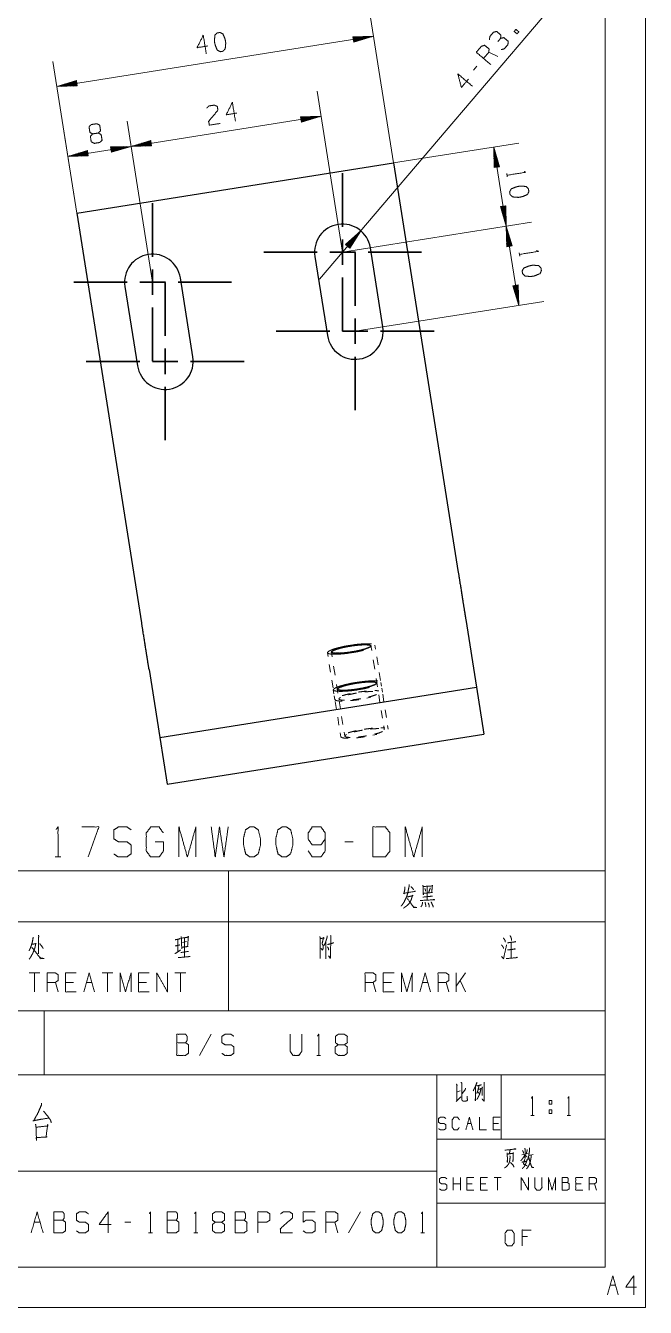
# Model space of a CAD drawing. Header units: millimetres. Extents: x 0 to 210, y 0 to 681.
# Drawn here: x 132.7 to 210, y 0 to 160 of the extents above; entities that cross this region are included whole.
import ezdxf

# ---------------------------------------------------------------- set-up
doc = ezdxf.new("R2010")
doc.units = ezdxf.units.MM
doc.layers.add('1', color=7, linetype='Continuous', true_color=0xffffff)

msp = doc.modelspace()

# ---------------------------------------------------------------- linework, layer by layer
at = {"layer": '1', "color": 132, "linetype": 'Continuous', "lineweight": 18}
for p, q in [((210, 0), (210, 297)), ((205, 5), (205, 292)), ((25, 37), (205, 37)), ((135, 37), (135, 29)), ((25, 29), (205, 29)), ((184, 29), (184, 5)), ((192, 29), (192, 21)), ((184, 21), (205, 21)), ((75, 17), (184, 17)), ((184, 13), (205, 13)), ((25, 5), (205, 5)), ((25, 5), (205, 5)), ((0, 0), (210, 0))]:
    msp.add_line(p, q, dxfattribs=at)
at = {"layer": '1', "color": 13, "linetype": 'Continuous', "lineweight": 18}
for p, q in [((178.57, 142.82), (175.57, 161.762)), ((169.356, 128.314), (197.137, 160.937)), ((136.559, 152.369), (176.066, 158.626)), ((176.066, 158.626), (173.505, 158.559)), ((173.505, 158.559), (173.61, 157.898)), ((173.506, 158.555), (173.537, 158.56)), ((173.506, 158.555), (173.537, 158.56)), ((173.514, 158.505), (173.926, 158.57)), ((173.522, 158.454), (174.316, 158.58)), ((173.53, 158.404), (174.705, 158.59)), ((173.538, 158.354), (175.094, 158.6)), ((173.546, 158.304), (175.483, 158.611)), ((173.554, 158.254), (175.872, 158.621)), ((173.562, 158.203), (175.88, 158.571)), ((173.57, 158.153), (175.507, 158.46)), ((173.61, 157.898), (176.066, 158.626)), ((173.577, 158.103), (175.133, 158.35)), ((173.585, 158.053), (174.76, 158.239)), ((173.593, 158.003), (174.387, 158.128)), ((173.601, 157.953), (174.014, 158.018)), ((173.609, 157.902), (173.641, 157.907)), ((173.609, 157.902), (173.641, 157.907)), ((139.062, 136.563), (136.062, 155.504)), ((139.015, 153.096), (136.559, 152.369)), ((136.559, 152.369), (139.12, 152.436)), ((139.064, 152.791), (136.745, 152.424)), ((139.072, 152.741), (136.753, 152.374)), ((139.056, 152.841), (137.119, 152.534)), ((139.079, 152.691), (137.142, 152.384)), ((139.048, 152.891), (137.492, 152.645)), ((139.087, 152.64), (137.531, 152.394)), ((139.04, 152.941), (137.865, 152.755)), ((139.095, 152.59), (137.921, 152.404)), ((139.032, 152.992), (138.238, 152.866)), ((139.103, 152.54), (138.31, 152.414)), ((139.024, 153.042), (138.611, 152.976)), ((139.111, 152.49), (138.699, 152.425)), ((139.016, 153.092), (138.984, 153.087)), ((139.016, 153.092), (138.984, 153.087)), ((139.12, 152.436), (139.015, 153.096)), ((139.119, 152.44), (139.088, 152.435)), ((139.119, 152.44), (139.088, 152.435)), ((172.233, 131.692), (169.051, 151.779)), ((148.528, 127.938), (145.347, 148.025)), ((148.528, 127.938), (145.347, 148.025)), ((145.843, 144.889), (169.548, 148.643)), ((169.548, 148.643), (166.987, 148.576)), ((166.987, 148.572), (167.019, 148.577)), ((166.987, 148.572), (167.019, 148.577)), ((166.987, 148.576), (167.091, 147.915)), ((166.995, 148.522), (167.408, 148.587)), ((167.003, 148.472), (167.797, 148.597)), ((167.011, 148.421), (168.186, 148.607)), ((167.019, 148.371), (168.575, 148.618)), ((167.027, 148.321), (168.964, 148.628)), ((167.035, 148.271), (169.353, 148.638)), ((167.043, 148.221), (169.361, 148.588)), ((167.051, 148.17), (168.988, 148.477)), ((167.059, 148.12), (168.615, 148.367)), ((167.067, 148.07), (168.242, 148.256)), ((167.075, 148.02), (167.868, 148.146)), ((167.083, 147.97), (167.495, 148.035)), ((167.091, 147.915), (169.548, 148.643)), ((167.091, 147.92), (167.122, 147.925)), ((167.091, 147.92), (167.122, 147.925)), ((139.062, 136.563), (137.445, 146.773)), ((148.3, 145.616), (145.843, 144.889)), ((148.3, 145.612), (148.269, 145.607)), ((148.3, 145.612), (148.269, 145.607)), ((148.404, 144.956), (148.3, 145.616)), ((145.843, 144.889), (137.942, 143.637)), ((140.398, 144.365), (137.942, 143.637)), ((140.446, 144.06), (138.128, 143.692)), ((140.454, 144.009), (138.136, 143.642)), ((140.439, 144.11), (138.501, 143.803)), ((140.431, 144.16), (138.875, 143.914)), ((140.423, 144.21), (139.248, 144.024)), ((140.415, 144.26), (139.621, 144.135)), ((140.407, 144.31), (139.994, 144.245)), ((140.399, 144.361), (140.367, 144.356)), ((140.399, 144.361), (140.367, 144.356)), ((140.503, 143.704), (140.398, 144.365)), ((145.843, 144.889), (143.282, 144.822)), ((143.282, 144.822), (143.387, 144.161)), ((143.283, 144.817), (143.314, 144.822)), ((143.283, 144.817), (143.314, 144.822)), ((143.291, 144.767), (143.703, 144.833)), ((143.299, 144.717), (144.092, 144.843)), ((143.307, 144.667), (144.482, 144.853)), ((143.315, 144.617), (144.871, 144.863)), ((143.323, 144.567), (145.26, 144.873)), ((143.331, 144.516), (145.649, 144.884)), ((143.338, 144.466), (145.657, 144.833)), ((143.346, 144.416), (145.283, 144.723)), ((143.354, 144.366), (144.91, 144.612)), ((143.362, 144.316), (144.537, 144.502)), ((143.37, 144.266), (144.164, 144.391)), ((143.378, 144.215), (143.791, 144.281)), ((143.386, 144.165), (143.418, 144.17)), ((143.386, 144.165), (143.418, 144.17)), ((143.387, 144.161), (145.843, 144.889)), ((145.843, 144.889), (148.404, 144.956)), ((148.348, 145.311), (146.03, 144.944)), ((148.356, 145.261), (146.038, 144.894)), ((148.34, 145.361), (146.403, 145.054)), ((148.364, 145.211), (146.427, 144.904)), ((148.332, 145.411), (146.776, 145.165)), ((148.372, 145.161), (146.816, 144.914)), ((148.324, 145.462), (147.149, 145.276)), ((148.38, 145.11), (147.205, 144.924)), ((148.316, 145.512), (147.522, 145.386)), ((148.388, 145.06), (147.594, 144.934)), ((148.308, 145.562), (147.896, 145.497)), ((148.396, 145.01), (147.983, 144.945)), ((148.404, 144.96), (148.372, 144.955)), ((148.404, 144.96), (148.372, 144.955)), ((178.57, 142.82), (194.213, 145.298)), ((191.804, 142.345), (191.077, 144.801)), ((191.077, 144.801), (191.144, 142.24)), ((192.641, 134.924), (191.077, 144.801)), ((191.449, 142.289), (191.082, 144.607)), ((191.399, 142.281), (191.092, 144.218)), ((191.499, 142.297), (191.132, 144.615)), ((191.549, 142.304), (191.243, 144.242)), ((137.942, 143.637), (140.503, 143.704)), ((140.462, 143.959), (138.525, 143.652)), ((140.47, 143.909), (138.914, 143.663)), ((140.478, 143.859), (139.303, 143.673)), ((140.486, 143.809), (139.692, 143.683)), ((140.494, 143.759), (140.082, 143.693)), ((140.502, 143.708), (140.471, 143.703)), ((140.502, 143.708), (140.471, 143.703)), ((191.349, 142.273), (191.102, 143.829)), ((191.298, 142.265), (191.112, 143.44)), ((191.248, 142.257), (191.123, 143.051)), ((191.198, 142.249), (191.133, 142.661)), ((191.599, 142.312), (191.353, 143.868)), ((191.65, 142.32), (191.464, 143.495)), ((191.7, 142.328), (191.574, 143.122)), ((191.75, 142.336), (191.685, 142.749)), ((191.8, 142.344), (191.795, 142.376)), ((191.8, 142.344), (191.795, 142.376)), ((191.148, 142.241), (191.143, 142.272)), ((191.148, 142.241), (191.143, 142.272)), ((191.144, 142.24), (191.804, 142.345)), ((192.574, 137.485), (191.913, 137.381)), ((191.913, 137.381), (192.641, 134.924)), ((191.918, 137.381), (191.923, 137.35)), ((191.918, 137.381), (191.923, 137.35)), ((191.968, 137.389), (192.033, 136.977)), ((192.018, 137.397), (192.144, 136.604)), ((192.068, 137.405), (192.254, 136.23)), ((192.118, 137.413), (192.365, 135.857)), ((192.168, 137.421), (192.475, 135.484)), ((192.219, 137.429), (192.586, 135.111)), ((192.269, 137.437), (192.636, 135.119)), ((192.319, 137.445), (192.626, 135.508)), ((192.369, 137.453), (192.616, 135.897)), ((192.419, 137.461), (192.605, 136.286)), ((192.469, 137.469), (192.595, 136.675)), ((192.52, 137.477), (192.585, 137.064)), ((192.57, 137.485), (192.575, 137.453)), ((192.57, 137.485), (192.575, 137.453)), ((192.641, 134.924), (192.574, 137.485)), ((172.233, 131.692), (195.777, 135.421)), ((172.233, 131.692), (195.777, 135.421)), ((193.369, 132.468), (192.641, 134.924)), ((192.641, 134.924), (192.708, 132.363)), ((192.641, 134.924), (194.205, 125.048)), ((193.013, 132.412), (192.646, 134.73)), ((193.063, 132.42), (192.696, 134.738)), ((174.502, 134.357), (172.6, 132.64)), ((172.642, 132.604), (172.913, 132.922)), ((172.681, 132.571), (173.202, 133.183)), ((172.72, 132.538), (173.491, 133.444)), ((172.758, 132.505), (173.78, 133.705)), ((172.797, 132.472), (174.068, 133.965)), ((172.836, 132.439), (174.357, 134.226)), ((172.874, 132.406), (174.396, 134.193)), ((172.913, 132.374), (174.184, 133.867)), ((172.952, 132.341), (173.973, 133.54)), ((172.99, 132.308), (173.761, 133.213)), ((173.029, 132.275), (173.55, 132.887)), ((173.11, 132.206), (174.502, 134.357)), ((192.963, 132.404), (192.656, 134.341)), ((192.913, 132.396), (192.667, 133.952)), ((192.863, 132.388), (192.677, 133.563)), ((192.813, 132.38), (192.687, 133.174)), ((192.762, 132.372), (192.697, 132.785)), ((193.114, 132.428), (192.807, 134.365)), ((193.164, 132.436), (192.917, 133.992)), ((193.214, 132.444), (193.028, 133.618)), ((193.264, 132.451), (193.138, 133.245)), ((193.314, 132.459), (193.249, 132.872)), ((172.6, 132.64), (173.11, 132.206)), ((172.604, 132.637), (172.624, 132.661)), ((172.604, 132.637), (172.624, 132.661)), ((173.068, 132.242), (173.338, 132.56)), ((173.106, 132.209), (173.127, 132.233)), ((173.106, 132.209), (173.127, 132.233)), ((192.712, 132.364), (192.707, 132.396)), ((192.712, 132.364), (192.707, 132.396)), ((192.708, 132.363), (193.369, 132.468)), ((193.365, 132.467), (193.36, 132.499)), ((193.365, 132.467), (193.36, 132.499)), ((194.138, 127.609), (193.478, 127.504)), ((193.478, 127.504), (194.205, 125.048)), ((193.482, 127.505), (193.487, 127.473)), ((193.482, 127.505), (193.487, 127.473)), ((193.532, 127.513), (193.597, 127.1)), ((193.582, 127.521), (193.708, 126.727)), ((193.632, 127.528), (193.819, 126.354)), ((193.683, 127.536), (193.929, 125.98)), ((193.733, 127.544), (194.04, 125.607)), ((193.783, 127.552), (194.15, 125.234)), ((193.833, 127.56), (194.2, 125.242)), ((193.883, 127.568), (194.19, 125.631)), ((193.933, 127.576), (194.18, 126.02)), ((193.984, 127.584), (194.17, 126.409)), ((194.034, 127.592), (194.16, 126.798)), ((194.084, 127.6), (194.149, 127.187)), ((194.134, 127.608), (194.139, 127.576)), ((194.134, 127.608), (194.139, 127.576)), ((194.205, 125.048), (194.138, 127.609)), ((173.797, 121.815), (197.341, 125.544))]:
    msp.add_line(p, q, dxfattribs=at)
at = {"layer": '1', "color": 95, "linetype": 'Continuous', "lineweight": 18}
for p, q in [((191.592, 156.112), (190.461, 156.634)), ((188.985, 154.901), (188.55, 154.39)), ((192.706, 141.497), (192.773, 141.078)), ((194.271, 131.62), (194.337, 131.201)), ((173.566, 58.106), (172.508, 58.106)), ((136.388, 56.216), (137.056, 56.216)), ((128, 54.463), (158, 54.463)), ((158, 54.463), (158, 48.113)), ((158, 54.463), (205, 54.463)), ((205, 54.463), (205, 48.113)), ((182.799, 52.525), (182.799, 50.825)), ((128, 48.113), (158, 48.113)), ((158, 48.113), (158, 37)), ((158, 48.113), (205, 48.113)), ((205, 48.113), (205, 37)), ((152.272, 45.55), (152.75, 45.65)), ((152.502, 46.1), (152.484, 43.7)), ((193.255, 45.525), (193.255, 43.6)), ((134.449, 41.737), (133.106, 41.737)), ((133.778, 41.737), (133.778, 39.362)), ((143.555, 41.737), (142.212, 41.737)), ((142.884, 41.737), (142.884, 39.362)), ((152.661, 41.737), (151.318, 41.737)), ((151.99, 41.737), (151.99, 39.362)), ((187.578, 41.737), (186.411, 40.088)), ((186.411, 39.362), (186.411, 41.737)), ((136.726, 39.362), (136.39, 40.563)), ((138.666, 40.563), (137.659, 40.563)), ((140.271, 40.563), (140.943, 40.563)), ((147.772, 40.563), (146.765, 40.563)), ((176.372, 39.362), (176.037, 40.563)), ((178.313, 40.563), (177.306, 40.563)), ((182.194, 40.563), (182.866, 40.563)), ((185.478, 39.362), (185.142, 40.563)), ((187.578, 39.362), (186.906, 40.788)), ((128, 37), (158, 37)), ((158, 37), (205, 37)), ((155.844, 34.075), (154.361, 31.453)), ((169.012, 31.453), (169.481, 31.453)), ((186.571, 26.885), (186.893, 27.009)), ((198.014, 24.655), (198.349, 24.655)), ((198.014, 24.655), (198.014, 24.18)), ((187.829, 22.946), (188.274, 22.946)), ((191.668, 22.946), (191.001, 22.946)), ((195.702, 23.93), (196.126, 23.93)), ((200.255, 23.93), (200.679, 23.93)), ((194.569, 19.017), (195.359, 19.182)), ((195.476, 18.955), (196.018, 19.079)), ((186.031, 14.637), (186.031, 16.21)), ((186.921, 14.637), (186.921, 16.21)), ((192.013, 16.21), (191.123, 16.21)), ((191.568, 16.21), (191.568, 14.637)), ((186.921, 15.432), (186.031, 15.432)), ((188.396, 15.432), (187.729, 15.432)), ((190.093, 15.432), (189.426, 15.432)), ((201.974, 15.432), (201.306, 15.432)), ((203.893, 14.637), (203.671, 15.432)), ((174.461, 11.925), (172.978, 9.303)), ((133.747, 10.628), (134.489, 10.628)), ((145.804, 10.628), (145.062, 10.628)), ((171.633, 9.303), (171.262, 10.628)), ((148.027, 9.303), (148.496, 9.303)), ((153.685, 9.303), (154.153, 9.303)), ((181.972, 9.303), (182.44, 9.303)), ((195.315, 8.851), (194.628, 8.851)), ((205.606, 2.781), (206.277, 2.781))]:
    msp.add_line(p, q, dxfattribs=at)
at = {"layer": '1', "color": 30, "linetype": 'Continuous', "lineweight": 25}
for p, q in [((139.062, 136.563), (178.57, 142.82)), ((178.57, 142.82), (186.665, 91.706)), ((139.062, 136.563), (147.158, 85.449)), ((177.254, 122.363), (175.689, 132.24)), ((168.776, 131.145), (170.34, 121.268)), ((153.549, 118.608), (151.985, 128.485)), ((145.071, 127.39), (146.635, 117.513)), ((187.592, 85.853), (188.932, 77.394)), ((148.085, 79.596), (149.425, 71.136)), ((149.425, 71.136), (188.932, 77.394)), ((188.932, 77.394), (189.859, 71.541)), ((149.425, 71.136), (150.352, 65.283)), ((150.352, 65.283), (189.859, 71.541))]:
    msp.add_line(p, q, dxfattribs=at)
at = {"layer": '1', "color": 252, "linetype": 'Continuous', "lineweight": 35}
for p, q in [((172.233, 134.867), (172.233, 141.542)), ((148.528, 131.113), (148.528, 137.788)), ((172.233, 130.105), (172.233, 133.28)), ((169.058, 131.692), (162.383, 131.692)), ((170.645, 131.692), (173.82, 131.692)), ((173.797, 124.99), (173.797, 131.665)), ((175.408, 131.692), (182.083, 131.692)), ((148.528, 126.35), (148.528, 129.525)), ((172.233, 128.517), (172.233, 121.842)), ((145.353, 127.938), (138.678, 127.938)), ((146.941, 127.938), (150.116, 127.938)), ((150.092, 121.236), (150.092, 127.911)), ((151.703, 127.938), (158.378, 127.938)), ((148.528, 124.763), (148.528, 118.088)), ((173.797, 120.228), (173.797, 123.403)), ((170.622, 121.815), (163.947, 121.815)), ((172.209, 121.815), (175.384, 121.815)), ((176.972, 121.815), (183.647, 121.815)), ((150.092, 116.473), (150.092, 119.648)), ((173.797, 118.64), (173.797, 111.965)), ((146.917, 118.061), (140.242, 118.061)), ((148.505, 118.061), (151.68, 118.061)), ((153.267, 118.061), (159.942, 118.061)), ((150.092, 114.886), (150.092, 108.211))]:
    msp.add_line(p, q, dxfattribs=at)
at = {"layer": '1', "color": 43, "linetype": 'Continuous', "lineweight": 18}
for p, q in [((170.415, 81.21), (170.338, 81.698)), ((170.832, 81.776), (170.923, 81.197)), ((175.862, 81.979), (175.77, 82.558)), ((176.341, 82.149), (176.264, 82.636)), ((170.724, 79.259), (170.569, 80.235)), ((171.107, 80.038), (171.29, 78.879)), ((176.229, 79.661), (176.045, 80.82)), ((176.65, 80.198), (176.496, 81.173)), ((176.504, 77.923), (176.412, 78.502)), ((176.959, 78.247), (176.805, 79.222)), ((171.033, 77.308), (170.878, 78.284)), ((171.149, 76.575), (171.072, 77.063)), ((171.474, 77.72), (171.566, 77.141)), ((171.566, 77.141), (171.643, 76.653)), ((176.581, 77.435), (176.504, 77.923)), ((177.075, 77.513), (176.998, 78.001)), ((177.191, 76.783), (177.114, 77.271)), ((171.265, 75.845), (171.187, 76.332)), ((171.458, 74.624), (171.304, 75.599)), ((171.797, 75.678), (171.952, 74.702)), ((175.757, 76.143), (175.255, 76.031)), ((176.89, 75.484), (176.736, 76.46)), ((177.384, 75.562), (177.23, 76.538)), ((171.767, 72.673), (171.613, 73.648)), ((172.106, 73.726), (172.261, 72.751)), ((177.199, 73.533), (177.045, 74.509)), ((177.693, 73.611), (177.539, 74.587)), ((177.431, 72.07), (177.354, 72.558)), ((177.925, 72.148), (177.848, 72.636)), ((171.999, 71.209), (171.922, 71.697)), ((172.415, 71.775), (172.493, 71.288)), ((176.491, 71.508), (175.989, 71.395))]:
    msp.add_line(p, q, dxfattribs=at)
at = {"layer": '1', "color": 30, "linetype": 'Continuous', "lineweight": 25}
for centre, start, end in [((172.233, 131.692), 9, 189), ((148.528, 127.938), 9, 189), ((173.797, 121.815), 189, 9), ((150.092, 118.061), 189, 9)]:
    msp.add_arc(centre, 3.5, start, end, dxfattribs=at)
at = {"layer": '1', "color": 13, "linetype": 'Continuous', "lineweight": 18}
msp.add_arc((172.233, 131.692), 3.5, 7.3713, 9, dxfattribs=at)
at = {"layer": '1', "color": 95, "linetype": 'Continuous', "lineweight": 18}
for points, knots in [([(155.403, 157.421), (154.076, 157.211), (154.848, 158.776), (155.22, 156.43)], [0, 0, 0.2458692, 0.565295, 1, 1]), ([(157.294, 156.759), (157.586, 157.058), (157.651, 157.777), (157.577, 158.246), (157.289, 158.935), (156.922, 159.104), (156.59, 159.052), (156.294, 158.777), (156.233, 158.033), (156.324, 157.567), (156.591, 156.901), (156.962, 156.706), (157.294, 156.759)], [0, 0, 0.0675254, 0.183972, 0.2605838, 0.3809433, 0.4461405, 0.5003054, 0.5655042, 0.6858624, 0.762528, 0.8783095, 0.9458351, 1, 1]), ([(191.937, 158.367), (191.983, 158.769), (191.431, 159.239), (191.042, 159.129), (190.596, 158.604), (190.549, 158.203)], [0, 0, 0.1538745, 0.4298527, 0.5837301, 0.8461255, 1, 1]), ([(192.026, 156.968), (192.404, 157.065), (192.851, 157.589), (192.897, 157.991), (192.345, 158.461), (191.937, 158.367), (191.605, 157.977)], [0, 0, 0.12412, 0.3436875, 0.4724459, 0.7033795, 0.8367318, 1, 1]), ([(193.994, 158.932), (194.212, 159.188), (193.85, 159.496), (193.633, 159.24), (193.994, 158.932)], [0, 0, 0.2070903, 0.5, 0.7070903, 1, 1]), ([(190.722, 155.089), (188.913, 156.629), (189.567, 157.396), (189.956, 157.506), (190.508, 157.036), (190.461, 156.634), (189.808, 155.867)], [0, 0, 0.40095, 0.5710327, 0.6392768, 0.7616722, 0.829915, 1, 1]), ([(187.917, 153.261), (187.046, 152.239), (186.615, 153.93), (188.423, 152.39)], [0, 0, 0.2458685, 0.5652958, 1, 1]), ([(159.034, 149.046), (157.707, 148.836), (158.479, 150.401), (158.851, 148.055)], [0, 0, 0.2458694, 0.5652951, 1, 1]), ([(155.271, 149.665), (155.55, 149.937), (156.231, 150.045), (156.598, 149.875), (156.672, 149.406), (155.516, 148.008), (155.607, 147.541), (156.934, 147.751)], [0, 0, 0.0696937, 0.1929783, 0.2652736, 0.3502281, 0.6747405, 0.759753, 1, 1]), ([(141.055, 146.451), (140.706, 146.624), (140.592, 147.34), (140.871, 147.612), (141.552, 147.72), (141.919, 147.55), (142.033, 146.834), (141.736, 146.559), (141.055, 146.451), (140.763, 146.152), (140.872, 145.461), (141.243, 145.266), (141.924, 145.374), (142.22, 145.649), (142.107, 146.365), (141.736, 146.559)], [0, 0, 0.047574, 0.1360851, 0.1836583, 0.2678146, 0.3171657, 0.405678, 0.4550282, 0.5391845, 0.5902967, 0.6757559, 0.7268683, 0.8110243, 0.8603763, 0.9488876, 1, 1]), ([(194.865, 141.767), (195.085, 141.659), (192.739, 141.287)], [0, 0, 0.0934928, 1, 1]), ([(193.12, 138.882), (193.42, 138.589), (194.139, 138.524), (194.608, 138.599), (195.296, 138.887), (195.466, 139.253), (195.414, 139.585), (195.139, 139.882), (194.395, 139.943), (193.929, 139.851), (193.262, 139.584), (193.068, 139.214), (193.12, 138.882)], [0, 0, 0.0675254, 0.1839701, 0.2605835, 0.3809445, 0.446141, 0.5003056, 0.5655054, 0.6858653, 0.7625308, 0.8783099, 0.9458354, 1, 1]), ([(196.43, 131.89), (196.649, 131.782), (194.304, 131.411)], [0, 0, 0.0934928, 1, 1]), ([(194.685, 129.005), (194.984, 128.712), (195.703, 128.647), (196.172, 128.722), (196.861, 129.01), (197.03, 129.377), (196.978, 129.708), (196.703, 130.005), (195.959, 130.066), (195.493, 129.974), (194.827, 129.708), (194.632, 129.337), (194.685, 129.005)], [0, 0, 0.0675254, 0.1839703, 0.2605836, 0.3809415, 0.446141, 0.5003061, 0.5655025, 0.6858623, 0.7625278, 0.8783093, 0.9458349, 1, 1]), ([(136.499, 59.641), (136.722, 59.956), (136.722, 56.216)], [0, 0, 0.0934894, 1, 1]), ([(140.479, 56.216), (141.815, 59.956), (139.699, 59.956)], [0, 0, 0.6524703, 1, 1]), ([(143.706, 56.571), (144.235, 56.216), (145.321, 56.216), (145.85, 56.61), (145.85, 57.712), (145.321, 58.106), (144.263, 58.106), (143.706, 58.46), (143.706, 59.602), (144.263, 59.956), (145.321, 59.956), (145.85, 59.602)], [0, 0, 0.0680353, 0.1840549, 0.2545192, 0.3723349, 0.4427991, 0.5558441, 0.6263701, 0.7483937, 0.8189197, 0.9319647, 1, 1]), ([(148.827, 58.106), (149.885, 58.106), (149.885, 56.964), (149.356, 56.216), (148.27, 56.216), (147.741, 56.964), (147.741, 59.208), (148.298, 59.956), (149.328, 59.956), (149.857, 59.208)], [0, 0, 0.1032949, 0.2147952, 0.3042605, 0.4102746, 0.4997399, 0.7188954, 0.8099569, 0.9105347, 1, 1]), ([(151.804, 56.216), (151.804, 59.956), (152.862, 56.216), (153.92, 59.956), (153.92, 56.216)], [0, 0, 0.2451919, 0.5000001, 0.7548081, 1, 1]), ([(155.839, 59.956), (156.34, 56.216), (156.869, 59.956), (157.426, 56.216), (157.955, 59.956)], [0, 0, 0.2497454, 0.4997422, 0.7500034, 1, 1]), ([(161.182, 56.216), (161.711, 56.61), (161.99, 57.712), (161.99, 58.46), (161.711, 59.602), (161.182, 59.956), (160.654, 59.956), (160.125, 59.602), (159.846, 58.46), (159.874, 57.712), (160.125, 56.61), (160.654, 56.216), (161.182, 56.216)], [0, 0, 0.0675256, 0.1839714, 0.2605837, 0.3809433, 0.4461412, 0.5003059, 0.5655039, 0.6858635, 0.7625288, 0.8783097, 0.9458353, 1, 1]), ([(165.217, 56.216), (165.746, 56.61), (166.025, 57.712), (166.025, 58.46), (165.746, 59.602), (165.217, 59.956), (164.689, 59.956), (164.16, 59.602), (163.881, 58.46), (163.909, 57.712), (164.16, 56.61), (164.689, 56.216), (165.217, 56.216)], [0, 0, 0.0675264, 0.1839718, 0.260584, 0.3809432, 0.446142, 0.5003066, 0.5655045, 0.685864, 0.7625293, 0.8783098, 0.9458354, 1, 1]), ([(167.944, 56.964), (168.445, 56.216), (169.531, 56.216), (170.06, 56.964), (170.06, 59.208), (169.531, 59.956), (168.445, 59.956), (167.944, 59.208), (167.916, 58.46), (168.445, 57.712), (169.531, 57.712), (170.06, 58.46)], [0, 0, 0.0768563, 0.1695245, 0.2477279, 0.4392962, 0.5174997, 0.6101678, 0.6870241, 0.7509245, 0.8291284, 0.9217966, 1, 1]), ([(176.014, 56.216), (177.573, 56.216), (178.13, 56.964), (178.13, 59.208), (177.573, 59.956), (176.014, 59.956), (176.014, 56.216)], [0, 0, 0.1421352, 0.2271613, 0.4317903, 0.5168164, 0.6589516, 1, 1]), ([(180.049, 56.216), (180.049, 59.956), (181.107, 56.216), (182.165, 59.956), (182.165, 56.216)], [0, 0, 0.2451919, 0.5000002, 0.7548081, 1, 1]), ([(180.523, 52.775), (180.54, 52.575), (180.505, 52.475), (180.417, 52), (180.346, 51.675), (180.258, 51.375), (180.152, 51.1), (179.904, 50.6), (179.763, 50.375), (179.639, 50.2), (179.533, 50.075)], [0, 0, 0.0684808, 0.1046577, 0.2694449, 0.3828838, 0.4895539, 0.5900781, 0.7803539, 0.8709915, 0.9440876, 1, 1]), ([(179.993, 52.475), (180.01, 52.325), (179.887, 51.625), (179.851, 51.675), (181.301, 51.925), (181.212, 51.925), (181.106, 51.9)], [0, 0, 0.0582872, 0.3326208, 0.3562524, 0.9238443, 0.957947, 1, 1]), ([(180.258, 51.25), (180.346, 51.225), (181, 51.375), (180.947, 51.45), (180.912, 51.275), (180.788, 50.875), (180.664, 50.625), (180.505, 50.375), (180.311, 50.175), (180.116, 50.025), (179.957, 49.925), (179.833, 49.825)], [0, 0, 0.0316886, 0.2631613, 0.294853, 0.356446, 0.5008915, 0.5971244, 0.6993508, 0.7955745, 0.8802918, 0.9451154, 1, 1]), ([(180.753, 52.5), (180.965, 52.3), (181.035, 52.2), (181.071, 52.125)], [0, 0, 0.5866821, 0.8331365, 1, 1]), ([(182.251, 52.675), (182.269, 52.475), (182.304, 51.5), (182.287, 51.675), (183.436, 51.775), (183.347, 51.8), (183.436, 52.7), (183.471, 52.6), (182.269, 52.525)], [0, 0, 0.041725, 0.2444748, 0.2810277, 0.5206835, 0.5397721, 0.7277019, 0.7497429, 1, 1]), ([(182.251, 51.2), (183.436, 51.325), (183.347, 51.325), (183.153, 51.3)], [0, 0, 0.8072062, 0.8671204, 1, 1]), ([(182.481, 52.275), (182.57, 52.075), (182.587, 51.925)], [0, 0, 0.591453, 1, 1]), ([(183.135, 52.375), (183.135, 52.25), (182.976, 51.775)], [0, 0, 0.199705, 1, 1]), ([(180.293, 51), (180.346, 50.975), (181.124, 49.9), (181.477, 49.9), (181.124, 49.95), (180.982, 50.075)], [0, 0, 0.0256564, 0.6063987, 0.7611282, 0.9173978, 1, 1]), ([(181.916, 50.775), (183.701, 50.875), (183.648, 50.9), (183.418, 50.85)], [0, 0, 0.8588827, 0.8870413, 1, 1]), ([(182.198, 50.575), (182.181, 50.4), (182.145, 50.225), (182.092, 50.125), (182.004, 50)], [0, 0, 0.2833767, 0.5710047, 0.7533555, 1, 1]), ([(182.516, 50.55), (182.605, 50.175), (182.605, 49.975)], [0, 0, 0.658283, 1, 1]), ([(182.905, 50.5), (183.029, 50.175), (183.047, 50.1), (183.047, 49.925)], [0, 0, 0.5797762, 0.7082373, 1, 1]), ([(183.277, 50.6), (183.506, 50.1), (183.524, 50), (183.524, 49.925)], [0, 0, 0.7570903, 0.8968066, 1, 1]), ([(134.273, 46.45), (134.326, 46.325), (134.308, 46.2), (134.29, 44.125), (134.273, 44.25), (134.308, 44.525)], [0, 0, 0.0495438, 0.0956079, 0.8527688, 0.8988329, 1, 1]), ([(170.738, 46.4), (170.756, 46.225), (170.72, 43.8), (170.72, 43.65), (170.685, 43.55), (170.473, 43.875), (170.703, 43.6)], [0, 0, 0.0488093, 0.7218071, 0.7634303, 0.7928635, 0.9005567, 1, 1]), ([(193.114, 46.4), (193.22, 46.225), (193.273, 46.05), (193.308, 45.95), (193.308, 45.8)], [0, 0, 0.3179614, 0.6021045, 0.766914, 1, 1]), ([(133.619, 46.2), (133.601, 46.05), (133.513, 45.55), (133.407, 45.2), (133.318, 44.95), (133.212, 44.7), (133.106, 44.5)], [0, 0, 0.0844923, 0.3685323, 0.5731152, 0.7214487, 0.8733636, 1, 1]), ([(133.442, 45.3), (134.007, 45.4), (133.954, 45.45), (133.919, 45.225), (133.848, 44.9), (133.778, 44.7), (133.672, 44.425), (133.583, 44.2), (133.442, 43.95), (133.336, 43.75), (133.124, 43.45)], [0, 0, 0.2024417, 0.2281285, 0.3084045, 0.4256332, 0.5003994, 0.6042834, 0.6894844, 0.7907163, 0.8705042, 1, 1]), ([(133.442, 44.95), (134.573, 43.525), (134.98, 43.55), (134.962, 43.55), (134.591, 43.575), (134.396, 43.75)], [0, 0, 0.6321824, 0.7737043, 0.7798452, 0.9091071, 1, 1]), ([(134.432, 45.375), (134.467, 45.35), (134.785, 44.95), (134.874, 44.8)], [0, 0, 0.0594268, 0.7610124, 1, 1]), ([(151.336, 45.875), (151.972, 46), (151.919, 46.025), (151.671, 45.925), (151.671, 44.375), (151.318, 44.15), (152.025, 44.6)], [0, 0, 0.1715023, 0.1870055, 0.257591, 0.6675263, 0.7783519, 1, 1]), ([(151.919, 45.225), (151.901, 45.225), (151.353, 45.1)], [0, 0, 0.0304883, 1, 1]), ([(152.078, 46.275), (152.113, 46.075), (152.131, 45.45), (152.166, 44.75), (152.149, 44.925), (152.52, 45), (152.962, 45.025), (152.891, 45.05), (152.979, 46.3), (152.997, 46.225), (152.944, 46.2), (152.131, 46.075)], [0, 0, 0.0422001, 0.1721149, 0.3177463, 0.3542922, 0.4329732, 0.5249329, 0.5405131, 0.8008872, 0.8168987, 0.82908, 1, 1]), ([(169.395, 46.3), (169.43, 46.05), (169.43, 43.55), (169.412, 43.775), (169.43, 43.95)], [0, 0, 0.080051, 0.8726775, 0.9442349, 1, 1]), ([(169.448, 46.025), (169.925, 46.1), (169.854, 46.175), (169.678, 45.45), (169.695, 45.35), (169.766, 45.225), (169.801, 45.1), (169.801, 44.8), (169.766, 44.675), (169.713, 44.575), (169.554, 44.775), (169.731, 44.625)], [0, 0, 0.1764422, 0.2140885, 0.4866459, 0.5237361, 0.5761872, 0.6236341, 0.7332084, 0.7806553, 0.8219956, 0.9153316, 1, 1]), ([(170.296, 46.375), (170.296, 46.2), (170.208, 45.9), (170.102, 45.575), (169.996, 45.325), (169.907, 45.15)], [0, 0, 0.1349014, 0.3759905, 0.6395255, 0.848868, 1, 1]), ([(170.155, 45.7), (170.137, 43.525), (170.119, 43.725), (170.137, 43.875)], [0, 0, 0.8607709, 0.9402273, 1, 1]), ([(170.332, 45.275), (171.127, 45.5), (171.074, 45.5), (170.915, 45.425)], [0, 0, 0.7831371, 0.83338, 1, 1]), ([(170.349, 45), (170.473, 44.775), (170.491, 44.625), (170.42, 44.9)], [0, 0, 0.371199, 0.5895343, 1, 1]), ([(192.036, 45.25), (192.124, 45.15), (192.23, 45), (192.283, 44.9), (192.301, 44.8)], [0, 0, 0.2508936, 0.5962742, 0.8090803, 1, 1]), ([(192.071, 43.775), (192.301, 43.5), (192.69, 45.25)], [0, 0, 0.1665986, 1, 1]), ([(192.283, 46.1), (192.513, 45.775), (192.531, 45.625)], [0, 0, 0.7249155, 1, 1]), ([(192.813, 45.5), (193.626, 45.6), (193.856, 45.625), (193.786, 45.65), (193.697, 45.6)], [0, 0, 0.6677196, 0.856119, 0.9172403, 1, 1]), ([(151.724, 43.65), (153.191, 43.775), (153.085, 43.8), (152.944, 43.75)], [0, 0, 0.8504379, 0.9133722, 1, 1]), ([(152.043, 44.3), (152.131, 44.3), (152.997, 44.425), (152.944, 44.425), (152.82, 44.4)], [0, 0, 0.0773417, 0.843128, 0.8895367, 1, 1]), ([(192.619, 43.525), (194.033, 43.65), (193.998, 43.7), (193.839, 43.625)], [0, 0, 0.8568745, 0.8938354, 1, 1]), ([(192.813, 44.6), (193.573, 44.7), (193.75, 44.725), (193.697, 44.75), (193.626, 44.725)], [0, 0, 0.7106375, 0.8761267, 0.9304687, 1, 1]), ([(135.383, 39.362), (135.383, 41.737), (136.39, 41.737), (136.726, 41.513), (136.726, 40.788), (136.39, 40.563), (135.383, 40.563)], [0, 0, 0.4009516, 0.571035, 0.6392779, 0.7616736, 0.8299166, 1, 1]), ([(139.002, 39.362), (137.659, 39.362), (137.659, 41.737), (139.002, 41.737)], [0, 0, 0.2653902, 0.7346098, 1, 1]), ([(139.935, 39.362), (140.607, 41.737), (141.279, 39.362)], [0, 0, 0.4999997, 1, 1]), ([(144.488, 39.362), (144.488, 41.737), (145.16, 39.362), (145.832, 41.737), (145.832, 39.362)], [0, 0, 0.2451919, 0.5, 0.7548081, 1, 1]), ([(148.108, 39.362), (146.765, 39.362), (146.765, 41.737), (148.108, 41.737)], [0, 0, 0.2653902, 0.7346098, 1, 1]), ([(149.041, 39.362), (149.041, 41.737), (150.385, 39.362), (150.385, 41.737)], [0, 0, 0.3175742, 0.6824258, 1, 1]), ([(175.029, 39.362), (175.029, 41.737), (176.037, 41.737), (176.372, 41.513), (176.372, 40.788), (176.037, 40.563), (175.029, 40.563)], [0, 0, 0.4009513, 0.5710364, 0.6392778, 0.7616735, 0.829915, 1, 1]), ([(178.649, 39.362), (177.306, 39.362), (177.306, 41.737), (178.649, 41.737)], [0, 0, 0.2653921, 0.7346079, 1, 1]), ([(179.582, 39.362), (179.582, 41.737), (180.254, 39.362), (180.925, 41.737), (180.925, 39.362)], [0, 0, 0.2451919, 0.5, 0.7548081, 1, 1]), ([(184.135, 39.362), (184.135, 41.737), (185.142, 41.737), (185.478, 41.513), (185.478, 40.788), (185.142, 40.563), (184.135, 40.563)], [0, 0, 0.4009513, 0.5710364, 0.6392778, 0.7616735, 0.829915, 1, 1]), ([(151.533, 33.027), (151.533, 34.075), (152.645, 34.075), (152.821, 33.827), (152.821, 33.303), (152.645, 33.027), (151.533, 33.027), (151.533, 31.453), (152.625, 31.453), (152.996, 31.702), (152.996, 32.778), (152.645, 33.027)], [0, 0, 0.1159165, 0.2388461, 0.2724689, 0.3304271, 0.3665838, 0.4895134, 0.6633885, 0.7841614, 0.8334855, 0.9524525, 1, 1]), ([(157.171, 31.702), (157.541, 31.453), (158.302, 31.453), (158.673, 31.729), (158.673, 32.502), (158.302, 32.778), (157.561, 32.778), (157.171, 33.027), (157.171, 33.827), (157.561, 34.075), (158.302, 34.075), (158.673, 33.827)], [0, 0, 0.0680353, 0.1840551, 0.2545192, 0.3723353, 0.4427992, 0.5558441, 0.6263703, 0.748394, 0.81892, 0.9319649, 1, 1]), ([(165.676, 34.075), (165.676, 31.978), (166.027, 31.453), (166.769, 31.453), (167.159, 31.978), (167.159, 34.075)], [0, 0, 0.3371507, 0.4385982, 0.5577817, 0.6628493, 1, 1]), ([(169.09, 33.855), (169.246, 34.075), (169.246, 31.453)], [0, 0, 0.0934906, 1, 1]), ([(171.685, 32.778), (171.334, 33.027), (171.334, 33.827), (171.685, 34.075), (172.446, 34.075), (172.817, 33.827), (172.817, 33.027), (172.446, 32.778), (171.685, 32.778), (171.314, 32.502), (171.314, 31.729), (171.685, 31.453), (172.446, 31.453), (172.817, 31.702), (172.817, 32.502), (172.446, 32.778)], [0, 0, 0.047573, 0.136085, 0.1836578, 0.2678146, 0.317165, 0.4056769, 0.4550274, 0.5391843, 0.5902964, 0.6757562, 0.7268685, 0.8110254, 0.8603759, 0.9488878, 1, 1]), ([(186.41, 27.858), (186.557, 27.733), (186.469, 27.775), (186.498, 25.788), (186.41, 25.705), (186.966, 26.264)], [0, 0, 0.0602546, 0.0907293, 0.7146101, 0.7524964, 1, 1]), ([(187.01, 28.085), (187.127, 27.94), (187.083, 27.982), (187.083, 27.547), (187.083, 26.719), (187.083, 26.429), (187.083, 26.326), (187.098, 25.933), (187.142, 25.829), (187.201, 25.767), (187.332, 25.726), (187.596, 25.746), (187.786, 25.808), (187.801, 25.829), (187.771, 26.367)], [0, 0, 0.0508875, 0.067372, 0.1861186, 0.4123011, 0.4914655, 0.5197384, 0.6272494, 0.6579609, 0.6812734, 0.7189887, 0.79117, 0.8458391, 0.8527639, 1, 1]), ([(187.083, 26.616), (187.508, 27.154), (187.581, 27.34)], [0, 0, 0.7739803, 1, 1]), ([(188.971, 28.085), (188.956, 27.982), (188.781, 27.526), (188.634, 27.257), (188.517, 27.009)], [0, 0, 0.0890694, 0.5049793, 0.7660006, 1, 1]), ([(188.81, 27.526), (188.795, 25.767), (188.781, 25.891), (188.781, 25.912), (188.795, 26.098)], [0, 0, 0.8410125, 0.9007863, 0.910681, 1, 1]), ([(189.22, 27.609), (189.234, 27.568), (189.161, 27.278), (189.088, 27.009), (189.015, 26.823), (188.956, 26.678)], [0, 0, 0.0448937, 0.3504792, 0.635591, 0.8402241, 1, 1]), ([(189.22, 27.216), (189.512, 27.278), (189.483, 27.34), (189.454, 27.112), (189.395, 26.905), (189.366, 26.74), (189.307, 26.574), (189.234, 26.429), (189.161, 26.264), (189.088, 26.14), (189.015, 25.995), (188.956, 25.933)], [0, 0, 0.1581819, 0.1944757, 0.3158426, 0.4295681, 0.5184717, 0.6113274, 0.6971448, 0.7928574, 0.8690655, 0.954883, 1, 1]), ([(188.985, 27.671), (189.015, 27.651), (189.044, 27.651), (189.556, 27.775), (189.512, 27.775), (189.439, 27.733)], [0, 0, 0.0497815, 0.0904247, 0.8222916, 0.8832564, 1, 1]), ([(189.864, 28.065), (189.922, 27.982), (189.893, 27.961), (189.907, 25.912), (189.907, 25.891), (189.893, 25.767), (189.864, 25.726), (189.629, 26.036), (189.864, 25.746), (189.893, 25.829)], [0, 0, 0.031371, 0.0424622, 0.6764735, 0.682878, 0.7215676, 0.7372534, 0.8575667, 0.972831, 1, 1]), ([(189.644, 27.506), (189.673, 27.464), (189.644, 27.444), (189.644, 26.45), (189.629, 26.554), (189.644, 26.678)], [0, 0, 0.0387117, 0.066084, 0.824707, 0.9045166, 1, 1]), ([(189.073, 26.905), (189.205, 26.781), (189.234, 26.678)], [0, 0, 0.6272996, 1, 1]), ([(195.772, 26.105), (195.914, 26.305), (195.914, 23.93)], [0, 0, 0.0934905, 1, 1]), ([(198.014, 25.355), (198.014, 25.83), (198.349, 25.83), (198.349, 25.355), (198.014, 25.355)], [0, 0, 0.2929079, 0.5, 0.7929079, 1, 1]), ([(200.325, 26.105), (200.467, 26.305), (200.467, 23.93)], [0, 0, 0.0934905, 1, 1]), ([(134.677, 25.477), (134.649, 25.241), (134.426, 24.729), (134.148, 24.1), (133.953, 23.785), (133.703, 23.312), (133.591, 23.273), (134.371, 23.43), (135.567, 23.627)], [0, 0, 0.0526691, 0.1762643, 0.3287632, 0.4107732, 0.5291866, 0.5553356, 0.7314028, 1, 1]), ([(134.927, 24.493), (135.679, 23.548), (135.79, 23.351), (135.846, 23.194), (135.874, 23.037)], [0, 0, 0.6858092, 0.8142774, 0.9091569, 1, 1]), ([(198.349, 24.655), (198.349, 24.18), (198.014, 24.18)], [0, 0, 0.5858157, 1, 1]), ([(133.925, 22.879), (133.981, 22.446), (134.037, 20.832), (134.009, 21.186), (135.373, 21.265), (135.233, 21.265), (135.428, 22.8), (135.484, 22.643), (134.009, 22.485)], [0, 0, 0.0614031, 0.2885376, 0.3385203, 0.5306429, 0.5502135, 0.7678712, 0.7913601, 1, 1]), ([(184.2, 22.3), (184.423, 22.151), (184.879, 22.151), (185.102, 22.316), (185.102, 22.78), (184.879, 22.946), (184.434, 22.946), (184.2, 23.095), (184.2, 23.575), (184.434, 23.724), (184.879, 23.724), (185.102, 23.575)], [0, 0, 0.0680328, 0.1840533, 0.2545192, 0.3723353, 0.4428015, 0.5558441, 0.6263703, 0.7483941, 0.8189203, 0.9319629, 1, 1]), ([(186.787, 22.465), (186.565, 22.151), (186.132, 22.151), (185.909, 22.465), (185.909, 23.409), (186.132, 23.724), (186.577, 23.724), (186.799, 23.409)], [0, 0, 0.1145662, 0.2433644, 0.3579342, 0.6385837, 0.7531535, 0.8854303, 1, 1]), ([(187.606, 22.151), (188.051, 23.724), (188.496, 22.151)], [0, 0, 0.4999991, 1, 1]), ([(189.304, 23.724), (189.304, 22.151), (190.193, 22.151)], [0, 0, 0.6387372, 1, 1]), ([(191.891, 22.151), (191.001, 22.151), (191.001, 23.724), (191.891, 23.724)], [0, 0, 0.265388, 0.734612, 1, 1]), ([(192.477, 19.617), (193.823, 19.762), (193.765, 19.783), (193.618, 19.762)], [0, 0, 0.8658033, 0.9055013, 1, 1]), ([(192.74, 19.286), (192.769, 19.12), (192.784, 18.686), (192.784, 18.106), (192.769, 18.189), (192.769, 18.334)], [0, 0, 0.1191237, 0.4272252, 0.8377952, 0.897357, 1, 1]), ([(192.769, 19.12), (193.56, 19.244), (193.516, 19.286), (193.501, 18.934), (193.501, 18.561), (193.487, 18.334), (193.472, 18.147), (193.457, 18.23), (193.487, 18.416)], [0, 0, 0.3519786, 0.3785288, 0.5334895, 0.6974239, 0.7978131, 0.8800328, 0.9170273, 1, 1]), ([(193.091, 19.679), (193.121, 19.555), (193.018, 19.162)], [0, 0, 0.2389454, 1, 1]), ([(194.657, 19.596), (194.789, 19.369), (194.818, 19.224)], [0, 0, 0.6402183, 1, 1]), ([(194.964, 19.865), (194.993, 19.721), (194.993, 18.582), (194.964, 18.727), (194.993, 18.851)], [0, 0, 0.0946538, 0.8236415, 0.9182953, 1, 1]), ([(195.257, 19.721), (195.257, 19.617), (195.14, 19.141)], [0, 0, 0.1743059, 1, 1]), ([(195.564, 19.907), (195.564, 19.783), (195.55, 19.555), (195.506, 19.265), (195.462, 18.955), (195.403, 18.706), (195.33, 18.479), (195.315, 18.416)], [0, 0, 0.0818595, 0.2322446, 0.4254282, 0.6321121, 0.800315, 0.9579495, 1, 1]), ([(193.106, 18.913), (193.135, 18.789), (193.121, 18.748), (193.106, 18.458), (193.062, 18.209), (193.018, 18.065), (192.945, 17.92), (192.857, 17.775), (192.711, 17.609), (192.565, 17.485), (192.447, 17.423)], [0, 0, 0.073226, 0.0984251, 0.2649433, 0.4097007, 0.4965874, 0.5897415, 0.686971, 0.8137956, 0.9239465, 1, 1]), ([(193.179, 18.065), (193.384, 17.878), (193.501, 17.754), (193.56, 17.671), (193.604, 17.506), (193.516, 17.713)], [0, 0, 0.2929781, 0.4735719, 0.5808543, 0.7621092, 1, 1]), ([(194.979, 19.037), (194.847, 18.81), (194.715, 18.603), (194.584, 18.437), (194.452, 18.292)], [0, 0, 0.2872326, 0.5551374, 0.7861826, 1, 1]), ([(194.569, 18.106), (195.198, 18.251), (195.213, 18.437), (195.213, 18.354), (195.14, 18.106), (195.037, 17.837), (194.935, 17.63), (194.818, 17.506), (194.715, 17.381), (194.642, 17.319)], [0, 0, 0.3044687, 0.3925774, 0.4316166, 0.5537098, 0.68947, 0.798366, 0.8788415, 0.9547496, 1, 1]), ([(194.949, 18.458), (194.789, 17.878), (194.891, 17.837), (195.008, 17.795), (195.125, 17.733), (195.271, 17.651)], [0, 0, 0.5291107, 0.6262988, 0.7355287, 0.8520992, 1, 1]), ([(194.993, 18.996), (195.169, 18.872), (195.257, 18.768)], [0, 0, 0.6131144, 1, 1]), ([(195.769, 18.955), (195.725, 18.603), (195.681, 18.354), (195.637, 18.147), (195.579, 17.961), (195.462, 17.713), (195.359, 17.526), (195.242, 17.361), (195.154, 17.278)], [0, 0, 0.1943723, 0.3326315, 0.448612, 0.5556457, 0.7061596, 0.8226906, 0.9338494, 1, 1]), ([(195.447, 18.686), (195.476, 18.644), (195.623, 18.065), (195.725, 17.795), (195.828, 17.506), (195.857, 17.444), (196.076, 17.464), (195.857, 17.485), (195.784, 17.609)], [0, 0, 0.0267189, 0.3417405, 0.4934779, 0.6554603, 0.6916382, 0.807834, 0.9240297, 1, 1]), ([(184.322, 14.786), (184.545, 14.637), (185.001, 14.637), (185.224, 14.802), (185.224, 15.266), (185.001, 15.432), (184.557, 15.432), (184.322, 15.581), (184.322, 16.061), (184.557, 16.21), (185.001, 16.21), (185.224, 16.061)], [0, 0, 0.0680372, 0.1840526, 0.2545187, 0.3723349, 0.4428008, 0.5558434, 0.6263697, 0.7483939, 0.8189202, 0.9319628, 1, 1]), ([(188.618, 14.637), (187.729, 14.637), (187.729, 16.21), (188.618, 16.21)], [0, 0, 0.2653909, 0.7346091, 1, 1]), ([(190.316, 14.637), (189.426, 14.637), (189.426, 16.21), (190.316, 16.21)], [0, 0, 0.2653909, 0.7346091, 1, 1]), ([(194.517, 14.637), (194.517, 16.21), (195.407, 14.637), (195.407, 16.21)], [0, 0, 0.3175741, 0.6824259, 1, 1]), ([(196.215, 16.21), (196.215, 14.951), (196.425, 14.637), (196.87, 14.637), (197.104, 14.951), (197.104, 16.21)], [0, 0, 0.3371502, 0.4385967, 0.5577826, 0.6628498, 1, 1]), ([(197.912, 14.637), (197.912, 16.21), (198.357, 14.637), (198.802, 16.21), (198.802, 14.637)], [0, 0, 0.2451919, 0.4999996, 0.7548081, 1, 1]), ([(199.609, 15.581), (199.609, 16.21), (200.276, 16.21), (200.382, 16.061), (200.382, 15.746), (200.276, 15.581), (199.609, 15.581), (199.609, 14.637), (200.265, 14.637), (200.487, 14.786), (200.487, 15.432), (200.276, 15.581)], [0, 0, 0.1159177, 0.2388479, 0.2724691, 0.3304281, 0.3665831, 0.4895133, 0.6633897, 0.7841609, 0.8334856, 0.9524537, 1, 1]), ([(202.196, 14.637), (201.306, 14.637), (201.306, 16.21), (202.196, 16.21)], [0, 0, 0.265388, 0.734612, 1, 1]), ([(203.004, 14.637), (203.004, 16.21), (203.671, 16.21), (203.893, 16.061), (203.893, 15.581), (203.671, 15.432), (203.004, 15.432)], [0, 0, 0.4009542, 0.5710383, 0.6392788, 0.7616754, 0.8299159, 1, 1]), ([(133.377, 9.303), (134.118, 11.925), (134.86, 9.303)], [0, 0, 0.4999997, 1, 1]), ([(136.205, 10.876), (136.205, 11.925), (137.318, 11.925), (137.493, 11.677), (137.493, 11.152), (137.318, 10.876), (136.205, 10.876), (136.205, 9.303), (137.298, 9.303), (137.669, 9.551), (137.669, 10.628), (137.318, 10.876)], [0, 0, 0.115917, 0.238847, 0.2724693, 0.3304279, 0.366584, 0.489514, 0.6633894, 0.7841627, 0.8334859, 0.9524533, 1, 1]), ([(139.015, 9.551), (139.385, 9.303), (140.146, 9.303), (140.517, 9.579), (140.517, 10.352), (140.146, 10.628), (139.405, 10.628), (139.015, 10.876), (139.015, 11.677), (139.405, 11.925), (140.146, 11.925), (140.517, 11.677)], [0, 0, 0.0680352, 0.184055, 0.254519, 0.372335, 0.442799, 0.555844, 0.62637, 0.7483938, 0.8189198, 0.9319648, 1, 1]), ([(143.346, 10.352), (141.863, 10.352), (142.975, 11.925), (142.975, 9.303)], [0, 0, 0.2458688, 0.5652947, 1, 1]), ([(148.106, 11.704), (148.262, 11.925), (148.262, 9.303)], [0, 0, 0.0934909, 1, 1]), ([(150.349, 10.876), (150.349, 11.925), (151.461, 11.925), (151.637, 11.677), (151.637, 11.152), (151.461, 10.876), (150.349, 10.876), (150.349, 9.303), (151.442, 9.303), (151.812, 9.551), (151.812, 10.628), (151.461, 10.876)], [0, 0, 0.115917, 0.238847, 0.2724693, 0.3304279, 0.366584, 0.489514, 0.6633894, 0.7841627, 0.8334859, 0.9524533, 1, 1]), ([(153.763, 11.704), (153.919, 11.925), (153.919, 9.303)], [0, 0, 0.0934891, 1, 1]), ([(156.357, 10.628), (156.006, 10.876), (156.006, 11.677), (156.357, 11.925), (157.118, 11.925), (157.489, 11.677), (157.489, 10.876), (157.118, 10.628), (156.357, 10.628), (155.987, 10.352), (155.987, 9.579), (156.357, 9.303), (157.118, 9.303), (157.489, 9.551), (157.489, 10.352), (157.118, 10.628)], [0, 0, 0.0475729, 0.1360849, 0.1836578, 0.2678147, 0.3171651, 0.4056771, 0.4550275, 0.5391843, 0.5902966, 0.6757563, 0.7268686, 0.8110254, 0.8603759, 0.9488877, 1, 1]), ([(158.835, 10.876), (158.835, 11.925), (159.947, 11.925), (160.123, 11.677), (160.123, 11.152), (159.947, 10.876), (158.835, 10.876), (158.835, 9.303), (159.928, 9.303), (160.298, 9.551), (160.298, 10.628), (159.947, 10.876)], [0, 0, 0.1159168, 0.2388466, 0.2724688, 0.3304273, 0.3665833, 0.4895131, 0.6633881, 0.7841612, 0.8334853, 0.9524525, 1, 1]), ([(161.664, 9.303), (161.664, 11.925), (162.776, 11.925), (163.147, 11.677), (163.147, 10.876), (162.756, 10.628), (161.664, 10.628)], [0, 0, 0.4011452, 0.571311, 0.6395879, 0.7620429, 0.8328195, 1, 1]), ([(164.492, 11.677), (164.844, 11.925), (165.605, 11.925), (165.975, 11.677), (165.975, 11.152), (164.473, 9.827), (164.492, 9.303), (165.975, 9.303)], [0, 0, 0.0696931, 0.1929766, 0.2652737, 0.3502268, 0.6747402, 0.7597519, 1, 1]), ([(167.302, 9.551), (167.672, 9.303), (168.433, 9.303), (168.804, 9.551), (168.804, 10.6), (168.433, 10.876), (167.672, 10.876), (167.302, 10.628), (167.302, 11.925), (168.804, 11.925)], [0, 0, 0.0622286, 0.168343, 0.2305716, 0.3768156, 0.4412656, 0.54738, 0.6096086, 0.7904892, 1, 1]), ([(170.15, 9.303), (170.15, 11.925), (171.262, 11.925), (171.633, 11.677), (171.633, 10.876), (171.262, 10.628), (170.15, 10.628)], [0, 0, 0.4009515, 0.5710352, 0.6392778, 0.7616737, 0.8299163, 1, 1]), ([(176.724, 9.303), (177.095, 9.579), (177.29, 10.352), (177.29, 10.876), (177.095, 11.677), (176.724, 11.925), (176.353, 11.925), (175.983, 11.677), (175.788, 10.876), (175.807, 10.352), (175.983, 9.579), (176.353, 9.303), (176.724, 9.303)], [0, 0, 0.0675253, 0.1839719, 0.2605842, 0.3809445, 0.4461422, 0.5003067, 0.5655045, 0.685864, 0.7625293, 0.8783102, 0.9458356, 1, 1]), ([(179.553, 9.303), (179.924, 9.579), (180.119, 10.352), (180.119, 10.876), (179.924, 11.677), (179.553, 11.925), (179.182, 11.925), (178.811, 11.677), (178.616, 10.876), (178.636, 10.352), (178.811, 9.579), (179.182, 9.303), (179.553, 9.303)], [0, 0, 0.0675251, 0.1839705, 0.2605826, 0.3809417, 0.4461392, 0.5003035, 0.5655035, 0.6858627, 0.7625277, 0.8783082, 0.9458358, 1, 1]), ([(182.05, 11.704), (182.206, 11.925), (182.206, 9.303)], [0, 0, 0.0934891, 1, 1]), ([(192.784, 7.671), (193.34, 7.671), (193.618, 8.064), (193.618, 9.244), (193.34, 9.637), (192.784, 9.637), (192.491, 9.244), (192.491, 8.064), (192.784, 7.671)], [0, 0, 0.1026861, 0.1916212, 0.4094781, 0.4984132, 0.6010993, 0.6916212, 0.9094781, 1, 1]), ([(194.628, 7.671), (194.628, 9.637), (195.74, 9.637)], [0, 0, 0.6387306, 1, 1]), ([(208.89, 2.531), (207.546, 2.531), (208.554, 3.956), (208.554, 1.581)], [0, 0, 0.2458687, 0.5652951, 1, 1])]:
    msp.add_open_spline(points, degree=1, knots=knots, dxfattribs=at)
at = {"layer": '1', "color": 30, "linetype": 'Continuous', "lineweight": 25}
for points, knots in [([(186.665, 91.706), (186.854, 90.518), (187.2, 88.332), (187.46, 86.689), (187.592, 85.853)], [0, 0, 0.2030892, 0.5765822, 0.857278, 1, 1]), ([(148.085, 79.596), (148.037, 79.901), (147.836, 81.166), (147.692, 82.074), (147.346, 84.26), (147.158, 85.449)], [0, 0, 0.0520944, 0.2681952, 0.4234169, 0.7969102, 1, 1]), ([(171.006, 81.667), (171.356, 81.623), (171.863, 81.623), (172.487, 81.668), (173.177, 81.753), (173.877, 81.871), (174.531, 82.014), (175.084, 82.169), (175.493, 82.324), (175.725, 82.466), (175.76, 82.584), (175.596, 82.668), (175.246, 82.711), (174.738, 82.711), (174.114, 82.667), (173.424, 82.582), (172.724, 82.463), (172.071, 82.321), (171.517, 82.166), (171.108, 82.011), (170.877, 81.869), (170.841, 81.751), (171.006, 81.667)], [0, 0, 0.0342381, 0.0835088, 0.1442365, 0.211713, 0.2806209, 0.3455215, 0.4013232, 0.4437841, 0.4701529, 0.4820983, 0.500001, 0.5342381, 0.5835097, 0.6442364, 0.7117129, 0.7806219, 0.8455205, 0.9013222, 0.9437841, 0.9701528, 0.9820983, 1, 1]), ([(171.74, 77.031), (172.09, 76.988), (172.597, 76.988), (173.221, 77.033), (173.911, 77.118), (174.611, 77.236), (175.265, 77.379), (175.818, 77.533), (176.228, 77.688), (176.459, 77.83), (176.494, 77.948), (176.33, 78.033), (175.98, 78.076), (175.472, 78.076), (174.848, 78.031), (174.158, 77.946), (173.458, 77.828), (172.805, 77.685), (172.251, 77.53), (171.842, 77.376), (171.611, 77.233), (171.576, 77.115), (171.74, 77.031)], [0, 0, 0.0342381, 0.0835086, 0.1442361, 0.2117115, 0.2806204, 0.3455189, 0.4013205, 0.4437814, 0.4701515, 0.4820974, 0.4999998, 0.5342369, 0.5835085, 0.644235, 0.7117114, 0.7806202, 0.8455197, 0.9013213, 0.9437822, 0.9701515, 0.9820974, 1, 1])]:
    msp.add_open_spline(points, degree=1, knots=knots, dxfattribs=at)
at = {"layer": '1', "color": 30, "linetype": 'Continuous', "lineweight": 13}
for points, knots in [([(174.83, 81.996), (174.121, 81.837), (173.356, 81.701), (172.587, 81.596), (171.867, 81.53), (171.244, 81.508), (170.762, 81.53), (170.453, 81.596), (170.337, 81.701), (170.424, 81.837), (170.707, 81.996), (171.166, 82.167), (171.771, 82.338), (172.481, 82.497), (173.246, 82.634), (174.015, 82.738), (174.735, 82.804), (175.357, 82.827), (175.84, 82.804)], [0, 0, 0.0705998, 0.146093, 0.2214654, 0.2917146, 0.3522185, 0.3991213, 0.4298404, 0.4449714, 0.4606885, 0.4922029, 0.5398199, 0.6008787, 0.6714795, 0.7469717, 0.8223451, 0.8925934, 0.9530962, 1, 1]), ([(175.564, 77.361), (174.855, 77.202), (174.09, 77.065), (173.321, 76.961), (172.601, 76.895), (171.978, 76.872), (171.496, 76.895), (171.187, 76.961), (171.071, 77.065), (171.158, 77.202), (171.441, 77.361), (171.9, 77.532), (172.505, 77.703), (173.215, 77.862), (173.98, 77.998), (174.749, 78.103), (175.469, 78.169), (176.091, 78.192), (176.574, 78.169)], [0, 0, 0.0706, 0.1460925, 0.221465, 0.2917145, 0.3522175, 0.3991203, 0.4298407, 0.4449713, 0.460689, 0.4922037, 0.5398197, 0.6008797, 0.6714797, 0.7469732, 0.8223446, 0.8925951, 0.9530981, 1, 1])]:
    msp.add_open_spline(points, degree=1, knots=knots, dxfattribs=at)
at = {"layer": '1', "color": 43, "linetype": 'Continuous', "lineweight": 18}
for points, knots in [([(174.204, 76.785), (174.942, 76.885), (175.225, 76.911)], [0, 0, 0.7234443, 1, 1]), ([(176.011, 76.858), (175.665, 76.858), (175.041, 76.813), (174.982, 76.806)], [0, 0, 0.3350844, 0.94235, 1, 1]), ([(176.252, 76.972), (176.284, 76.974), (176.767, 76.951)], [0, 0, 0.0619596, 1, 1]), ([(172.194, 75.655), (172.171, 75.654), (171.689, 75.677), (171.38, 75.743), (171.264, 75.848), (171.292, 75.891)], [0, 0, 0.0221802, 0.4912131, 0.7984092, 0.949717, 1, 1]), ([(171.981, 76.124), (171.804, 76.016), (171.768, 75.898), (171.933, 75.813)], [0, 0, 0.4030415, 0.6419567, 1, 1]), ([(171.933, 75.813), (172.283, 75.77), (172.445, 75.77)], [0, 0, 0.6847588, 1, 1]), ([(172.194, 76.342), (172.698, 76.485), (173.192, 76.595)], [0, 0, 0.5087903, 1, 1]), ([(173.962, 76.663), (173.651, 76.61), (172.998, 76.467), (172.954, 76.455)], [0, 0, 0.3062173, 0.9552095, 1, 1]), ([(174.243, 75.842), (173.514, 75.743), (173.221, 75.716)], [0, 0, 0.7146456, 1, 1]), ([(173.473, 75.822), (174.104, 75.9), (174.493, 75.965)], [0, 0, 0.6171114, 1, 1]), ([(175.502, 76.173), (176.011, 76.316), (176.42, 76.47), (176.475, 76.504)], [0, 0, 0.5132125, 0.9378466, 1, 1]), ([(174.696, 72.027), (174.385, 71.975), (173.732, 71.832), (173.688, 71.82)], [0, 0, 0.3062005, 0.9551884, 1, 1]), ([(174.938, 72.149), (175.676, 72.25), (175.959, 72.276)], [0, 0, 0.7234445, 1, 1]), ([(176.745, 72.223), (176.4, 72.223), (175.775, 72.178), (175.716, 72.171)], [0, 0, 0.3350843, 0.9423699, 1, 1]), ([(176.987, 72.337), (177.019, 72.338), (177.501, 72.316)], [0, 0, 0.0619599, 1, 1]), ([(172.928, 71.02), (172.905, 71.019), (172.423, 71.042), (172.114, 71.107), (171.998, 71.212), (172.026, 71.256)], [0, 0, 0.02219, 0.4912047, 0.7984041, 0.9497126, 1, 1]), ([(172.715, 71.489), (172.538, 71.38), (172.503, 71.262), (172.667, 71.178)], [0, 0, 0.4030508, 0.6419618, 1, 1]), ([(172.667, 71.178), (173.017, 71.134), (173.179, 71.135)], [0, 0, 0.6847588, 1, 1]), ([(172.928, 71.707), (173.433, 71.849), (173.926, 71.96)], [0, 0, 0.5087818, 1, 1]), ([(174.977, 71.207), (174.248, 71.107), (173.956, 71.081)], [0, 0, 0.7146588, 1, 1]), ([(174.207, 71.187), (174.838, 71.264), (175.227, 71.33)], [0, 0, 0.6171241, 1, 1]), ([(176.236, 71.538), (176.745, 71.68), (177.155, 71.835), (177.209, 71.869)], [0, 0, 0.513212, 0.9378269, 1, 1])]:
    msp.add_open_spline(points, degree=1, knots=knots, dxfattribs=at)
at = {"layer": '1', "color": 95, "linetype": 'Continuous', "lineweight": 18}
for points in [[(181.859, 39.362), (182.53, 41.737), (183.202, 39.362)], [(205.27, 1.581), (205.942, 3.956), (206.613, 1.581)]]:
    msp.add_open_spline(points, degree=1, dxfattribs=at)

doc.saveas('drawing.dxf')
